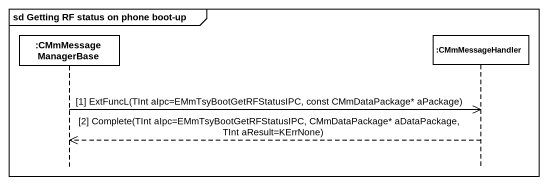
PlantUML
@startuml
mainframe sd Getting RF status on phone boot-up
hide footbox
participant ":CMmMessageManagerBase" as CMmMessageManagerBase
participant ":CMmMessageHandler" as CMmMessageHandler

CMmMessageManagerBase ->> CMmMessageHandler : [1] ExtFuncL(TInt aIpc=EMmTsyBootGetRFStatusIPC, const CMmDataPackage* aPackage)
CMmMessageHandler -->> CMmMessageManagerBase : [2] Complete(TInt aIpc=EMmTsyBootGetRFStatusIPC, CMmDataPackage* aDataPackage, TInt aResult=KErrNone)
@enduml
